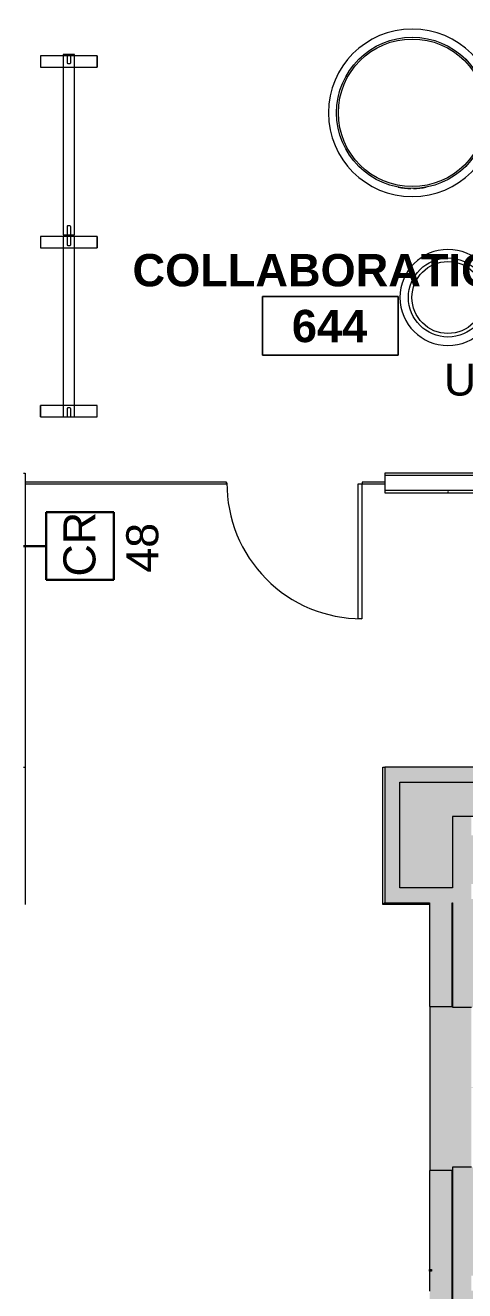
# Model space of a CAD drawing. Header units: inches. Extents: x -1180 to 2011, y -268 to 2143.
# Drawn here: x 75.3 to 192, y 1472.3 to 1808.3 of the extents above; entities that cross this region are included whole.
import ezdxf

# ---------------------------------------------------------------- set-up
doc = ezdxf.new("R2010")
doc.units = ezdxf.units.IN
doc.header["$MEASUREMENT"] = 0
for name, color, linetype, lineweight in [('A-ANNO-NOTE', 131, 'Continuous', 13), ('A-AREA-IDEN', 2, 'Continuous', 9), ('A-DETL-GENF', 92, 'Continuous', 9), ('A-DETL-THIN', 151, 'Continuous', 13), ('A-DOOR', 31, 'Continuous', 13), ('A-WALL', 113, 'Continuous', 13), ('A-WALL-PATT', 111, 'Continuous', 13), ('I-FURN', 30, 'Continuous', 9), ('I-FURN-PNLS', 30, 'Continuous', 9), ('I-WALL', 2, 'Continuous', 13)]:
    doc.layers.add(name, color=color, linetype=linetype, lineweight=lineweight)
doc.styles.add('Swis721 Lt BT', font='swissl.ttf', dxfattribs={"height": 8.514638})
doc.styles.add('Swis721 Lt BT_B', font='', dxfattribs={"height": 8.583975})
doc.styles.get('Swis721 Lt BT_B').set_extended_font_data('Swis721 Lt BT', bold=True)
pattern_1 = [(0, (0, 0), (30.72, 7.68), [1.267, -21.773, 1.267, -21.773, -122.88]), (0, (0, 0), (30.72, 7.68), [-46.08, 1.267, -44.813, 1.267, -21.773, -53.76]), (0, (0, 0), (30.72, 7.68), [-115.2, 1.267, -14.093, 1.267, -37.133]), (120, (11.52, 3.84), (-22.011075, 22.7643), [1.267, -21.773, 1.267, -21.773, -122.88]), (120, (11.52, 3.84), (-22.011075, 22.7643), [-46.08, 1.267, -44.813, 1.267, -21.773, -53.76]), (120, (11.52, 3.84), (-22.011075, 22.7643), [-115.2, 1.267, -14.093, 1.267, -37.133]), (240, (15.36, 19.2), (-8.708925, -30.4443), [1.267, -21.773, 1.267, -21.773, -122.88]), (240, (15.36, 19.2), (-8.708925, -30.4443), [-46.08, 1.267, -44.813, 1.267, -21.773, -53.76]), (240, (15.36, 19.2), (-8.708925, -30.4443), [-115.2, 1.267, -14.093, 1.267, -37.133])]

# ---------------------------------------------------------------- blocks, each defined once
blk = doc.blocks.new('HermanMiller_CanvasGroup-Based_FC300_StandingScreen - Lam 68H 48W Tackable Fabric Infill-5391778-6TH FLOOR POWER _ SIGNAL')
at = {"layer": 'I-FURN-PNLS'}
for p, q in [((48.12, 3), (0.24, 3)), ((0.24, 3), (0.24, 0)), ((0.24, 3), (0.24, 0)), ((48.12, 3), (0.24, 3)), ((2.37, 2), (0.24, 2)), ((0.24, 1), (2.37, 1)), ((2.62, 1.25), (2.62, 1.75)), ((45.74, 1.75), (45.74, 1.25)), ((48.12, 2), (45.99, 2)), ((45.99, 1), (48.12, 1)), ((48.12, 0), (48.12, 3)), ((48.12, 0), (48.12, 3)), ((0.24, 0), (48.12, 0)), ((0.24, 0), (48.12, 0))]:
    blk.add_line(p, q, dxfattribs=at)
for centre, start, end in [((2.37, 1.75), 360, 90), ((2.37, 1.25), 270, 360), ((45.99, 1.75), 90, 180), ((45.99, 1.25), 180, 270)]:
    blk.add_arc(centre, 0.25, start, end, dxfattribs=at)
blk = doc.blocks.new('HermanMiller_CanvasGroupBased_FC310_StandingScreenSupport - In-Line Screen Foot-5363898-6TH FLOOR POWER _ SIGNAL')
at = {"layer": 'I-FURN-PNLS'}
for p, q in [((3.245, 6), (0.245, 6)), ((0.245, 6), (0.245, 0)), ((0.245, 6), (3.245, 6)), ((0.245, 6), (0.245, 0)), ((3.245, 0), (3.245, 6)), ((3.245, 0), (3.245, 6)), ((0.245, 0), (0.245, -3)), ((0.245, 0), (0.245, -3)), ((0.245, -3), (0.245, -9)), ((0.245, -3), (0.245, -9)), ((3.245, -3), (3.245, 0)), ((3.245, -3), (3.245, 0)), ((3.245, -9), (3.245, -3)), ((3.245, -9), (3.245, -3)), ((0.245, -9), (3.245, -9)), ((0.245, -9), (3.245, -9))]:
    blk.add_line(p, q, dxfattribs=at)
blk = doc.blocks.new('HermanMiller_CanvasGroup-Based_FC300_StandingScreen - Lam 68H 48W Marker Board Infill-5363900-6TH FLOOR POWER _ SIGNAL')
at = {"layer": 'I-FURN-PNLS'}
for p, q in [((48.12, 3), (0.24, 3)), ((0.24, 3), (0.24, 0)), ((0.24, 3), (0.24, 0)), ((48.12, 3), (0.24, 3)), ((2.37, 2), (0.24, 2)), ((0.24, 1), (2.37, 1)), ((2.62, 1.25), (2.62, 1.75)), ((45.74, 1.75), (45.74, 1.25)), ((48.12, 2), (45.99, 2)), ((45.99, 1), (48.12, 1)), ((48.12, 0), (48.12, 3)), ((48.12, 0), (48.12, 3)), ((0.24, 0), (48.12, 0)), ((0.24, 0), (48.12, 0))]:
    blk.add_line(p, q, dxfattribs=at)
for centre, start, end in [((2.37, 1.75), 360, 90), ((2.37, 1.25), 270, 360), ((45.99, 1.75), 90, 180), ((45.99, 1.25), 180, 270)]:
    blk.add_arc(centre, 0.25, start, end, dxfattribs=at)
blk = doc.blocks.new('Seating-Medium-Teknion-STBD_With_USB_Qui-R2014 - Medium With USB-5562372-6TH FLOOR POWER _ SIGNAL')
at = {"layer": 'I-FURN'}
for radius in [20.1, 19.6]:
    blk.add_circle((0, 0), radius, dxfattribs=at)
for radius, start, end in [(22.25, 360, 180), (22.25, 180, 360), (20.1, 259.32, 269.0735), (20.1, 270.9265, 275.8032), (20.1, 275.8032, 280.68)]:
    blk.add_arc((0, 0), radius, start, end, dxfattribs=at)
blk = doc.blocks.new('Seating-Small-Teknion-STBB_Qui-R2014 - Small-5047714-6TH FLOOR POWER _ SIGNAL')
at = {"layer": 'I-FURN'}
for radius in [10.5, 9.56]:
    blk.add_circle((0, 0), radius, dxfattribs=at)
for start, end in [(360, 180), (180, 360)]:
    blk.add_arc((0, 0), 12.75, start, end, dxfattribs=at)
blk = doc.blocks.new('Single Glass Door - 36_ x 96_-5154814-6TH FLOOR POWER _ SIGNAL')
at = {"layer": 'A-DOOR', "lineweight": 20}
for p, q in [((16.90625, -0.25), (17.90625, -0.25)), ((16.90625, -36.0625), (16.90625, -0.25)), ((17.90625, -0.25), (17.90625, -36.0625)), ((17.90625, -36.0625), (16.90625, -36.0625))]:
    blk.add_line(p, q, dxfattribs=at)
at = {"layer": 'A-DOOR', "lineweight": 9}
blk.add_arc((17.90625, -0.25), 35.8125, 179.5, 270, dxfattribs=at)
blk = doc.blocks.new('Room Tag - Room Name and Number-3379422-6TH FLOOR POWER _ SIGNAL')
at = {"layer": 'A-AREA-IDEN'}
for p, q in [((-0.1881, -0.1636), (-0.1881, -0.0018)), ((-0.1881, -0.0018), (0.1869, -0.0018)), ((0.1869, -0.0018), (-0.1881, -0.0018)), ((-0.1881, -0.0018), (-0.1881, -0.1636)), ((0.1869, -0.0018), (0.1869, -0.1636)), ((0.1869, -0.1636), (0.1869, -0.0018)), ((0.1869, -0.1636), (-0.1881, -0.1636)), ((-0.1881, -0.1636), (0.1869, -0.1636))]:
    blk.add_line(p, q, dxfattribs=at)

msp = doc.modelspace()

# ---------------------------------------------------------------- hatches: boundary and pattern name
at = {"layer": 'A-DETL-GENF'}
h = msp.add_hatch(color=9, dxfattribs=at)
h.paths.add_polyline_path([(63.24, 1240.16), (70.77, 1240.16), (70.77, 1265.21), (58.74, 1265.21), (58.74, 1579.31), (70.77, 1579.31), (70.77, 1607.3), (-48.23, 1607.3), (-48.23, 1620.31), (-277.42, 1620.31), (-277.42, 1541.26), (-249.39, 1541.26), (-249.39, 1598.34), (24.69, 1598.34), (24.69, 1541.26), (52.78, 1541.26), (52.78, 1411.26), (24.69, 1411.26), (24.69, 1357.25), (50.71, 1357.25), (50.71, 1277.19), (-67.38, 1277.19), (-67.38, 1240.16), (-41.77, 1240.16), (-41.77, 1259.14), (38.24, 1259.14), (38.24, 1240.16), (62.74, 1240.16)], flags=0)
h.paths.add_polyline_path([(-381.47, 1240.16), (-381.47, 1256.22), (-377.47, 1256.22), (-377.47, 1256.27), (-381.5, 1256.27), (-381.5, 1620.31), (-399.46, 1620.31), (-399.46, 1240.16), (-381.5, 1240.16)], flags=0)
h.paths.add_polyline_path([(193.78, 1339.23), (195.78, 1339.23), (195.78, 1318.11), (193.78, 1318.11), (193.78, 1319.46)], flags=0)
h.paths.add_polyline_path([(193.78, 1443.51), (195.78, 1443.51), (195.78, 1422.38), (193.78, 1422.38)], flags=0)
h.paths.add_polyline_path([(193.78, 1547.56), (195.78, 1547.56), (195.78, 1526.43), (193.78, 1526.43)], flags=0)
h.paths.add_polyline_path([(174.75, 1240.16), (672.96, 1240.16), (672.96, 1620.31), (654.76, 1620.31), (654.76, 1257.23), (377.16, 1257.26), (377.16, 1309.64), (293.77, 1309.64), (293.77, 1263.25), (188.78, 1263.25), (188.78, 1296.73), (193.78, 1296.73), (193.78, 1268.25), (288.77, 1268.25), (288.77, 1368.22), (193.78, 1368.22), (193.78, 1339.23), (188.78, 1339.23), (188.78, 1401.01), (193.78, 1401.01), (193.78, 1372.22), (288.77, 1372.22), (288.77, 1472.3), (193.78, 1472.3), (193.78, 1443.51), (188.78, 1443.51), (188.78, 1505.06), (193.78, 1505.06), (193.78, 1476.3), (288.77, 1476.3), (288.77, 1576.29), (193.78, 1576.29), (193.78, 1547.56), (188.78, 1547.56), (188.78, 1575.31), (188.64, 1575.28), (188.64, 1547.76), (182.73, 1547.76), (182.73, 1504.24), (188.64, 1504.24), (188.64, 1444.18), (182.73, 1444.18), (182.73, 1400.24), (188.64, 1400.24), (188.64, 1339.74), (182.73, 1339.74), (182.73, 1296.76), (188.64, 1296.73), (188.64, 1265.21), (174.75, 1265.21), (174.75, 1247.2)], flags=0)
h.paths.add_polyline_path([(-272.42, 1242.23), (-222.89, 1242.23), (-222.89, 1276.12), (-227.66, 1276.12), (-227.66, 1281.12), (-267.66, 1281.12), (-267.66, 1276.12), (-272.42, 1276.12), (-272.42, 1242.24)], flags=0)
h.paths.add_polyline_path([(-217.89, 1242.23), (-155.35, 1242.23), (-155.35, 1276.12), (-166.62, 1276.12), (-166.62, 1281.12), (-206.62, 1281.12), (-206.62, 1276.12), (-217.89, 1276.12), (-217.89, 1246.88)], flags=0)
h.paths.add_polyline_path([(-403.46, 1254.15), (-403.46, 1284.19), (-423.43, 1284.19), (-423.43, 1254.15), (-405.98, 1254.15)], flags=0)
h.paths.add_polyline_path([(-277.45, 1256.27), (-277.42, 1256.27), (-277.45, 1256.27)], flags=0)
h.paths.add_polyline_path([(-331.5, 1256.27), (-331.5, 1262.27), (-283.45, 1262.27), (-283.45, 1508.33), (-375.5, 1508.33), (-375.5, 1262.27), (-371.5, 1262.27), (-371.5, 1256.27), (-332.12, 1256.27)], flags=0)
h.paths.add_polyline_path([(641.59, 1262.23), (649.76, 1262.23), (649.76, 1359.16), (556.01, 1359.16), (556.01, 1262.23)], flags=0)
h.paths.add_polyline_path([(511.76, 1262.76), (551.01, 1262.76), (550.98, 1619.36), (432.35, 1619.36), (432.35, 1624.31), (386.35, 1624.31), (386.35, 1619.36), (382.66, 1619.36), (382.66, 1379.39), (378.04, 1379.39), (378.04, 1531.32), (293.77, 1531.32), (293.77, 1315.14), (378.04, 1315.14), (378.04, 1339.39), (382.66, 1339.39), (382.66, 1262.76), (423.17, 1262.76)], flags=0)
h.paths.add_polyline_path([(195.78, 1296.73), (193.78, 1296.73), (193.78, 1317.86), (195.78, 1317.86), (195.78, 1310.14)], flags=0)
h.paths.add_polyline_path([(-249.39, 1357.25), (-249.39, 1411.26), (-271.43, 1411.26), (-271.43, 1411.21), (-277.43, 1411.21), (-277.45, 1357.25), (-267.2, 1357.25)], flags=0)
h.paths.add_polyline_path([(648.76, 1364.16), (648.76, 1618.33), (642.76, 1618.33), (642.76, 1624.31), (602.76, 1624.31), (602.76, 1618.33), (556.98, 1618.33), (556.98, 1364.16), (641.59, 1364.16)], flags=0)
h.paths.add_polyline_path([(183.14, 1364.83), (183.14, 1365.33), (182.73, 1365.33), (182.73, 1364.83)], flags=0)
h.paths.add_polyline_path([(182.73, 1375.83), (183.14, 1375.83), (183.14, 1376.33), (182.73, 1376.33)], flags=0)
h.paths.add_polyline_path([(193.78, 1401.01), (193.78, 1422.13), (195.78, 1422.13), (195.78, 1401.01)], flags=0)
h.paths.add_polyline_path([(182.73, 1471.71), (183.14, 1471.71), (183.14, 1472.21), (182.73, 1472.21)], flags=0)
h.paths.add_polyline_path([(183.14, 1477.46), (183.14, 1477.96), (182.73, 1477.96), (182.73, 1477.46)], flags=0)
h.paths.add_polyline_path([(193.78, 1505.06), (193.78, 1526.18), (195.78, 1526.18), (195.78, 1505.06)], flags=0)
h.paths.add_polyline_path([(-282.42, 1513.33), (-282.42, 1574.27), (-376.5, 1574.27), (-376.5, 1513.33), (-283.43, 1513.33)], flags=0)
h.paths.add_polyline_path([(368.82, 1536.32), (378.04, 1536.32), (378.04, 1619.36), (375.35, 1619.36), (375.35, 1624.31), (329.35, 1624.31), (329.35, 1619.36), (317.86, 1619.36), (317.86, 1595.36), (293.77, 1595.36), (293.77, 1536.32), (294.22, 1536.32)], flags=0)
h.paths.add_polyline_path([(694.97, 1576.19), (697.02, 1576.19), (697.02, 1606.14), (676.96, 1606.14), (676.96, 1576.19)], flags=0)
h.paths.add_polyline_path([(-282.42, 1579.27), (-281.42, 1579.27), (-281.42, 1620.31), (-297.96, 1620.31), (-297.96, 1624.31), (-360.96, 1624.31), (-360.96, 1620.31), (-377.5, 1620.31), (-377.5, 1579.27), (-297.96, 1579.27)], flags=0)
h.paths.add_polyline_path([(182.64, 1579.31), (188.78, 1579.31), (188.78, 1598.25), (293.63, 1598.25), (293.63, 1599.36), (313.86, 1599.36), (313.86, 1620.31), (295.85, 1620.31), (295.85, 1607.3), (174.75, 1607.3), (174.75, 1579.31), (181.4, 1579.31)], flags=0)
h.paths.add_polyline_path([(252.11, 1580.29), (288.77, 1580.29), (288.77, 1593.25), (193.78, 1593.25), (193.78, 1580.29), (206.74, 1580.29)], flags=0)
h.paths.add_polyline_path([(699.34, 1608.45), (699.96, 1609.08), (701.02, 1609.08), (701.02, 1610.14), (676.96, 1610.14), (676.96, 1608.45), (697.02, 1608.45)], flags=0)
at = {"layer": 'A-WALL-PATT', "lineweight": 9}
h = msp.add_hatch(dxfattribs=at)
h.set_pattern_fill('FP_1', color=256, style=0, pattern_type=2)
h.set_pattern_definition(pattern_1)
h.paths.add_polyline_path([(187.19, 1688.79), (222.8, 1688.79), (222.8, 1689.41), (170.75, 1689.41), (170.75, 1688.79), (180.46, 1688.79)], flags=0)
h = msp.add_hatch(dxfattribs=at)
h.set_pattern_fill('FP_1', color=256, style=0, pattern_type=2)
h.set_pattern_definition(pattern_1)
h.paths.add_polyline_path([(222.8, 1684.16), (222.8, 1684.79), (170.75, 1684.79), (170.75, 1684.16), (187.19, 1684.16)], flags=0)
for points in [[(252.11, 1607.3), (291.85, 1607.3), (291.85, 1611.3), (170.75, 1611.3), (170.75, 1607.3), (193.78, 1607.3)], [(170.75, 1575.31), (174.75, 1575.31), (174.75, 1607.3), (170.75, 1607.3), (170.75, 1576.29)], [(183.14, 1575.31), (188.78, 1575.31), (188.78, 1579.31), (174.75, 1579.31), (174.75, 1575.31), (182.64, 1575.31)], [(183.14, 1547.76), (188.64, 1547.76), (188.64, 1575.31), (182.64, 1575.31), (182.64, 1547.76)], [(182.64, 1444.18), (188.64, 1444.18), (188.64, 1504.24), (182.64, 1504.24), (182.64, 1477.96), (183.14, 1477.96), (183.14, 1477.46), (182.64, 1477.46), (182.64, 1472.21), (183.14, 1472.21), (183.14, 1471.71), (182.64, 1471.71)]]:
    msp.add_hatch(color=7, dxfattribs=at).paths.add_polyline_path(points, flags=0)
h = msp.add_hatch(color=7, dxfattribs=at)
h.paths.add_polyline_path([(188.78, 1268.25), (193.78, 1268.25), (193.78, 1296.73), (188.78, 1296.73)], flags=0)
h.paths.add_polyline_path([(193.78, 1339.23), (193.78, 1401.01), (188.78, 1401.01), (188.78, 1339.23)], flags=0)
h.paths.add_polyline_path([(193.78, 1443.51), (193.78, 1505.06), (188.78, 1505.06), (188.78, 1443.51)], flags=0)
h.paths.add_polyline_path([(193.78, 1547.56), (193.78, 1598.25), (188.78, 1598.25), (188.78, 1547.56)], flags=0)

# ---------------------------------------------------------------- linework, layer by layer
at = {"layer": 'A-ANNO-NOTE', "lineweight": 30}
for p, q in [((80.77, 1661.04), (80.77, 1679.04)), ((80.77, 1679.04), (98.77, 1679.04)), ((98.77, 1679.04), (98.77, 1661.04)), ((74.77, 1670.04), (80.77, 1670.04)), ((98.77, 1661.04), (80.77, 1661.04))]:
    msp.add_line(p, q, dxfattribs=at)
at = {"layer": 'A-DETL-THIN', "lineweight": 9}
for p, q in [((182.73, 1547.76), (182.73, 1504.24)), ((182.73, 1477.96), (182.73, 1477.46))]:
    msp.add_line(p, q, dxfattribs=at)
at = {"layer": 'A-WALL', "lineweight": 9}
for p, q in [((74.77, 1689.41), (75.27, 1689.41)), ((75.27, 1689.41), (75.27, 1687.04)), ((75.27, 1686.54), (75.27, 1574.81)), ((74.77, 1611.3), (75.27, 1611.3)), ((170.25, 1611.3), (170.75, 1611.3)), ((170.25, 1574.81), (170.25, 1611.3)), ((170.75, 1575.31), (170.25, 1574.81)), ((182.64, 1574.81), (170.25, 1574.81)), ((188.78, 1574.81), (188.64, 1574.81))]:
    msp.add_line(p, q, dxfattribs=at)
at = {"layer": 'A-WALL'}
for p, q in [((223.42, 1688.79), (170.75, 1688.79)), ((673.84, 1684.79), (170.75, 1684.79))]:
    msp.add_line(p, q, dxfattribs=at)
at = {"layer": 'A-WALL', "color": 8, "lineweight": 20}
for p, q in [((291.85, 1611.3), (170.75, 1611.3)), ((170.75, 1611.3), (170.75, 1575.31)), ((174.75, 1607.3), (295.85, 1607.3)), ((174.75, 1579.31), (174.75, 1607.3)), ((188.78, 1579.31), (174.75, 1579.31)), ((170.75, 1575.31), (182.64, 1575.31)), ((188.64, 1575.31), (188.78, 1575.31))]:
    msp.add_line(p, q, dxfattribs=at)
at = {"layer": 'I-WALL'}
for p, q in [((128.75, 1687.04), (75.27, 1687.04)), ((75.27, 1687.04), (75.27, 1686.54)), ((128.75, 1686.54), (128.75, 1687.04)), ((170.75, 1687.04), (164.75, 1687.04)), ((164.75, 1687.04), (164.75, 1686.54)), ((222.8, 1689.41), (170.75, 1689.41)), ((170.75, 1689.41), (170.75, 1684.16)), ((75.27, 1686.54), (128.75, 1686.54)), ((164.75, 1686.54), (170.75, 1686.54)), ((170.75, 1684.16), (673.21, 1684.16))]:
    msp.add_line(p, q, dxfattribs=at)
at = {"layer": 'I-WALL', "color": 8, "lineweight": 20}
for p, q in [((188.78, 1598.25), (188.78, 1579.31)), ((293.63, 1598.25), (188.78, 1598.25)), ((182.64, 1575.31), (182.64, 1547.76)), ((188.64, 1547.76), (188.64, 1575.31)), ((188.78, 1575.31), (188.78, 1547.56)), ((182.64, 1547.76), (188.64, 1547.76)), ((188.78, 1547.56), (193.78, 1547.56)), ((188.64, 1504.24), (182.64, 1504.24)), ((182.64, 1504.24), (182.64, 1477.96)), ((188.64, 1444.18), (188.64, 1504.24)), ((193.78, 1505.06), (188.78, 1505.06)), ((188.78, 1505.06), (188.78, 1443.51)), ((182.64, 1477.96), (183.14, 1477.96)), ((183.14, 1477.46), (182.64, 1477.46)), ((182.64, 1477.46), (182.64, 1472.21)), ((183.14, 1477.96), (183.14, 1477.46))]:
    msp.add_line(p, q, dxfattribs=at)
at = {"layer": 'I-WALL', "lineweight": 9}
msp.add_line((182.64, 1477.46), (182.64, 1477.96), dxfattribs=at)

# ---------------------------------------------------------------- block references
at = {"layer": 'A-AREA-IDEN', "xscale": 95.99999999999994, "yscale": 95.99999999999994, "zscale": 95.99999999999994}
msp.add_blockref('Room Tag - Room Name and Number-3379422-6TH FLOOR POWER _ SIGNAL', (156.35, 1736.45), dxfattribs=at)
at = {"layer": 'A-DOOR'}
msp.add_blockref('Single Glass Door - 36_ x 96_-5154814-6TH FLOOR POWER _ SIGNAL', (146.75, 1686.79), dxfattribs=at)
at = {"layer": 'I-FURN'}
for name, p in [('Seating-Medium-Teknion-STBD_With_USB_Qui-R2014 - Medium With USB-5562372-6TH FLOOR POWER _ SIGNAL', (178.04, 1785.08)), ('Seating-Small-Teknion-STBB_Qui-R2014 - Small-5047714-6TH FLOOR POWER _ SIGNAL', (187.54, 1736.04))]:
    msp.add_blockref(name, p, dxfattribs=at)
at = {"layer": 'I-FURN-PNLS'}
for name, p, rotation in [('HermanMiller_CanvasGroupBased_FC310_StandingScreenSupport - In-Line Screen Foot-5363898-6TH FLOOR POWER _ SIGNAL', (88.35, 1800.45), 269.9987574142247), ('HermanMiller_CanvasGroup-Based_FC300_StandingScreen - Lam 68H 48W Tackable Fabric Infill-5391778-6TH FLOOR POWER _ SIGNAL', (85.35, 1800.81), 269.9987574142247), ('HermanMiller_CanvasGroupBased_FC310_StandingScreenSupport - In-Line Screen Foot-5363898-6TH FLOOR POWER _ SIGNAL', (88.35, 1752.45), 269.9987574142247), ('HermanMiller_CanvasGroup-Based_FC300_StandingScreen - Lam 68H 48W Marker Board Infill-5363900-6TH FLOOR POWER _ SIGNAL', (85.35, 1752.45), 269.9987574142247), ('HermanMiller_CanvasGroupBased_FC310_StandingScreenSupport - In-Line Screen Foot-5363898-6TH FLOOR POWER _ SIGNAL', (85.35, 1704.08), 89.99875741422471)]:
    msp.add_blockref(name, p, dxfattribs=dict(at, rotation=rotation))

# ---------------------------------------------------------------- texts
at = {"layer": 'A-ANNO-NOTE', "lineweight": 9, "insert": (198.68, 1718.51), "char_height": 8.515, "width": 27.648, "attachment_point": 2, "line_spacing_factor": 1.00667, "style": 'Swis721 Lt BT'}
msp.add_mtext('USB', dxfattribs=at)
at = {"layer": 'A-ANNO-NOTE', "lineweight": 9, "char_height": 8.515, "rotation": 90, "line_spacing_factor": 1.00667, "style": 'Swis721 Lt BT'}
for s, insert, width, attachment_point in [('CR', (85.39, 1661.94), 19.116, 1), ('48', (102.08, 1669.57), 15.12, 2)]:
    msp.add_mtext(s, dxfattribs=dict(at, insert=insert, width=width, attachment_point=attachment_point))
at = {"layer": 'A-AREA-IDEN', "char_height": 8.584, "attachment_point": 2, "line_spacing_factor": 0.998538, "style": 'Swis721 Lt BT_B'}
for s, insert, width in [('COLLABORATION', (156.37, 1747.59), 115.344), ('644', (156.08, 1732.76), 23.004)]:
    msp.add_mtext(s, dxfattribs=dict(at, insert=insert, width=width))

doc.saveas('drawing.dxf')
